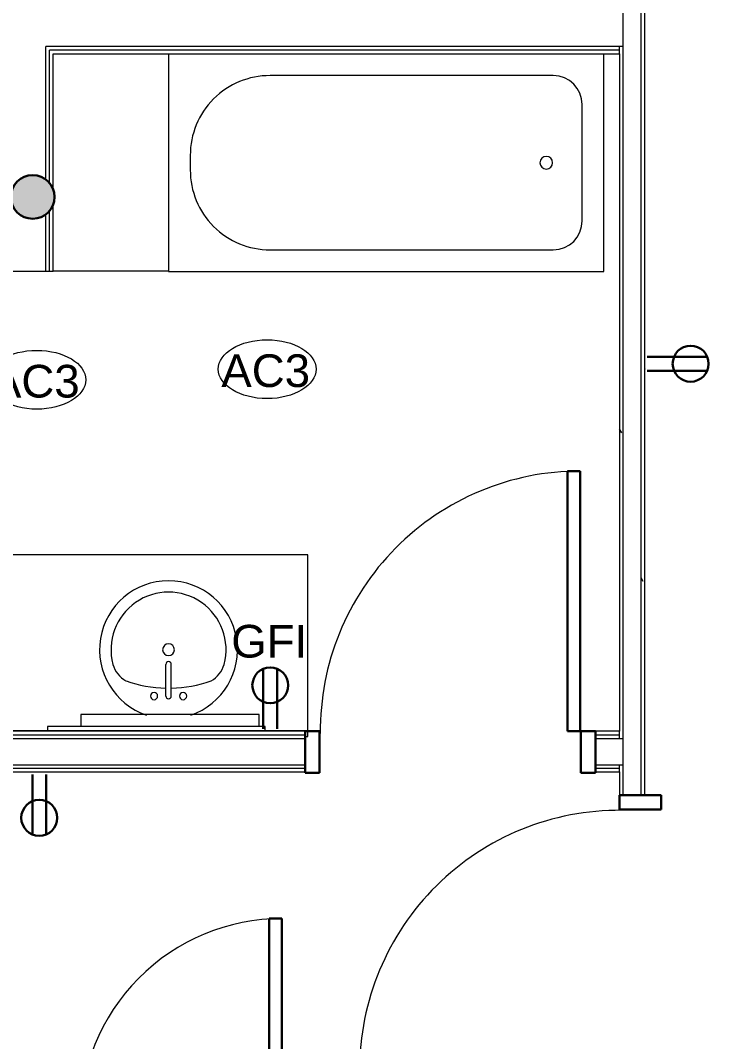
# Model space of a CAD drawing. Header units: inches. Extents: x -4688 to 1542, y -3558 to 978.
# Drawn here: x -735.8 to -641, y 460.1 to 600.7 of the extents above; entities that cross this region are included whole.
import ezdxf

# ---------------------------------------------------------------- set-up
doc = ezdxf.new("R2010")
doc.units = ezdxf.units.IN
doc.header["$MEASUREMENT"] = 0
for name, color, linetype, lineweight in [('A-ANNO-NOTE', 131, 'Continuous', 40), ('A-DETL', 90, 'Continuous', 9), ('A-DOOR', 31, 'Continuous', 18), ('A-DOOR-FRAM', 31, 'Continuous', 30), ('A-WALL', 113, 'Continuous', 18), ('A-WALL-PATT', 111, 'Continuous', 18), ('I-WALL', 2, 'Continuous', 18), ('P-SANR-FIXT', 6, 'Continuous', 9), ('Q-CASE', 31, 'Continuous', 9), ('Q-SPCQ', 91, 'Continuous', 9), ('Q-SPCQ-IDEN', 132, 'Continuous', 9), ('S-COLS', 52, 'Continuous', 18)]:
    doc.layers.add(name, color=color, linetype=linetype, lineweight=lineweight)
doc.styles.add('Arial', font='arial.ttf', dxfattribs={"height": 4.5})
doc.styles.add('Swis721 Lt BT', font='swissl.ttf', dxfattribs={"height": 4.5})
pattern_1 = [(0, (0, 0), (15.36, 3.84), [0.634, -10.886, 0.634, -10.886, -61.44]), (0, (0, 0), (15.36, 3.84), [-23.04, 0.634, -22.406, 0.634, -10.886, -26.88]), (0, (0, 0), (15.36, 3.84), [-57.6, 0.634, -7.046, 0.634, -18.566]), (120, (5.76, 1.92), (-11.005538, 11.38215), [0.634, -10.886, 0.634, -10.886, -61.44]), (120, (5.76, 1.92), (-11.005538, 11.38215), [-23.04, 0.634, -22.406, 0.634, -10.886, -26.88]), (120, (5.76, 1.92), (-11.005538, 11.38215), [-57.6, 0.634, -7.046, 0.634, -18.566]), (240, (7.68, 9.6), (-4.354462, -15.22215), [0.634, -10.886, 0.634, -10.886, -61.44]), (240, (7.68, 9.6), (-4.354462, -15.22215), [-23.04, 0.634, -22.406, 0.634, -10.886, -26.88]), (240, (7.68, 9.6), (-4.354462, -15.22215), [-57.6, 0.634, -7.046, 0.634, -18.566])]

# ---------------------------------------------------------------- blocks, each defined once
blk = doc.blocks.new('Concrete-Round-Column - 10_-4877615-1st Floor Power _ Signal')
at = {"layer": 'S-COLS', "lineweight": 9}
blk.add_hatch(color=7, dxfattribs=at).paths.add_polyline_path([(0, -3), (1.15, -2.77), (2.12, -2.12), (2.77, -1.15), (3, 0), (2.77, 1.15), (2.12, 2.12), (1.15, 2.77), (0, 3), (-1.15, 2.77), (-2.12, 2.12), (-2.77, 1.15), (-3, 0), (-2.77, -1.15), (-2.12, -2.12), (-1.15, -2.77)], flags=0)
at = {"layer": 'S-COLS', "color": 8, "lineweight": 30}
for start, end in [(360, 180), (180, 360)]:
    blk.add_arc((0, 0), 3, start, end, dxfattribs=at)
blk = doc.blocks.new('Single Flush - D2 2_4_ x 8_-8524163-1st Floor Power _ Signal')
at = {"layer": 'A-DOOR', "lineweight": 30}
for p, q in [((12.15625, 30.625), (12.15625, 2.8125)), ((13.90625, 30.625), (12.15625, 30.625)), ((13.90625, 2.8125), (13.90625, 30.625)), ((12.15625, 2.8125), (13.90625, 2.8125))]:
    blk.add_line(p, q, dxfattribs=at)
at = {"layer": 'A-DOOR', "lineweight": 9}
blk.add_arc((13.90625, 2.8125), 27.8125, 90, 180.5, dxfattribs=at)
at = {"layer": 'A-DOOR-FRAM'}
for p, q in [((-16, -2.9375), (-16, 2.8125)), ((-16, 2.8125), (-14, 2.8125)), ((-14, -2.9375), (-14, 2.8125)), ((14.000004, -2.9375), (14.000004, 2.8125)), ((14.000004, 2.8125), (16.000004, 2.8125)), ((16.000004, -2.9375), (16.000004, 2.8125)), ((-16, -2.9375), (-14, -2.9375)), ((14.000004, -2.9375), (16.000004, -2.9375))]:
    blk.add_line(p, q, dxfattribs=at)
blk = doc.blocks.new('C-Counter Top - ADJ HEIGHT-6997157-1st Floor Power _ Signal')
at = {"layer": 'Q-CASE'}
for p, q in [((-46.89, 0), (-47.26, 0)), ((-47.26, 0), (-47.26, -0.75)), ((-47.26, -0.75), (-47.26, -25)), ((-47.26, -0.75), (29.46, -0.75)), ((-47.26, -25), (29.46, -25))]:
    blk.add_line(p, q, dxfattribs=at)
blk = doc.blocks.new('Sink Vanity-Round - 19_ x 19_-V36-1st Floor Power _ Signal')
at = {"layer": 'P-SANR-FIXT'}
for p, q in [((3.43, -9.73), (3.43, -5.36)), ((4.18, -9.73), (4.18, -5.36))]:
    blk.add_line(p, q, dxfattribs=at)
for centre, radius, start, end in [((3.81, -3.35), 9.5, 90, 251.2575), ((3.81, -3.35), 9.5, 288.7425, 90), ((3.81, -3.35), 7.93, 345.3071, 194.6929), ((3.81, -3.35), 0.812, 0, 180), ((3.81, -3.35), 0.812, 180, 0), ((0.05, -4.11), 4.12, 197.8096, 239.2073), ((3.81, -5.36), 0.375, 0, 180), ((7.56, -4.11), 4.12, 300.7927, 342.1904), ((3.81, 9.17), 17.81, 250.7914, 268.7933), ((3.81, 9.17), 17.81, 271.2067, 289.2086), ((1.81, -9.73), 0.5, 0, 180), ((1.81, -9.73), 0.5, 180, 0), ((3.81, -9.73), 0.375, 180, 0), ((5.81, -9.73), 0.5, 0, 180), ((5.81, -9.73), 0.5, 180, 0)]:
    blk.add_arc(centre, radius, start, end, dxfattribs=at)
blk = doc.blocks.new('Single Flush - D2 3_ X 8_-8252890-1st Floor Power _ Signal')
at = {"layer": 'A-DOOR', "lineweight": 30}
for p, q in [((16.15625, 38.625), (16.15625, 2.8125)), ((17.90625, 38.625), (16.15625, 38.625)), ((17.90625, 2.8125), (17.90625, 38.625)), ((16.15625, 2.8125), (17.90625, 2.8125))]:
    blk.add_line(p, q, dxfattribs=at)
at = {"layer": 'A-DOOR', "lineweight": 9}
blk.add_arc((17.90625, 2.8125), 35.8125, 90, 180.5, dxfattribs=at)
at = {"layer": 'A-DOOR-FRAM'}
for p, q in [((-20, -2.9375), (-20, 2.8125)), ((-20, 2.8125), (-18, 2.8125)), ((-18, -2.9375), (-18, 2.8125)), ((18.000004, -2.9375), (18.000004, 2.8125)), ((18.000004, 2.8125), (20.000004, 2.8125)), ((20.000004, -2.9375), (20.000004, 2.8125)), ((-20, -2.9375), (-18, -2.9375)), ((18.000004, -2.9375), (20.000004, -2.9375))]:
    blk.add_line(p, q, dxfattribs=at)
blk = doc.blocks.new('Single Flush - D1 3_ X 8_-8252944-1st Floor Power _ Signal')
at = {"layer": 'A-DOOR', "lineweight": 30}
for p, q in [((16.15625, -1.75), (17.90625, -1.75)), ((16.15625, -37.5625), (16.15625, -1.75)), ((17.90625, -1.75), (17.90625, -37.5625)), ((17.90625, -37.5625), (16.15625, -37.5625))]:
    blk.add_line(p, q, dxfattribs=at)
at = {"layer": 'A-DOOR', "lineweight": 9}
blk.add_arc((17.90625, -1.75), 35.8125, 179.5, 270, dxfattribs=at)
at = {"layer": 'A-DOOR-FRAM'}
for p, q in [((-20, 4), (-20, -1.75)), ((-20, 4), (-18, 4)), ((-18, 4), (-18, -1.75)), ((18.000004, 4), (18.000004, -1.75)), ((18.000004, 4), (20.000004, 4)), ((20.000004, 4), (20.000004, -1.75)), ((-20, -1.75), (-18, -1.75)), ((18.000004, -1.75), (20.000004, -1.75))]:
    blk.add_line(p, q, dxfattribs=at)
blk = doc.blocks.new('Tub-Rectangular-3D - Tub-Rectangular-3D-6996945-1st Floor Power _ Signal')
at = {"layer": 'P-SANR-FIXT'}
for p, q in [((16.28, 32.81), (-43.72, 32.81)), ((-43.72, 32.81), (-43.72, 2.81)), ((16.28, 2.81), (16.28, 32.81)), ((2.28, 29.81), (-36.72, 29.81)), ((-40.72, 25.81), (-40.72, 9.81)), ((13.28, 16.81), (13.28, 18.81)), ((-36.72, 5.81), (2.28, 5.81))]:
    blk.add_line(p, q, dxfattribs=at)
for centre, radius, start, end in [((-36.72, 25.81), 4, 90, 180), ((2.28, 18.81), 11, 360, 90), ((-35.77, 17.81), 0.875, 90, 270), ((-35.77, 17.81), 0.875, 270, 90), ((2.28, 16.81), 11, 270, 0), ((-36.72, 9.81), 4, 180, 270)]:
    blk.add_arc(centre, radius, start, end, dxfattribs=at)
blk = doc.blocks.new('Mirror39 - Mirror-7339423-1st Floor Power _ Signal')
at = {"layer": 'Q-SPCQ'}
for p, q in [((-991.06, -1017.98), (-1015.63, -1017.98)), ((-1015.63, -1017.98), (-1015.63, -1019.6)), ((-991.06, -1019.6), (-991.06, -1017.98))]:
    blk.add_line(p, q, dxfattribs=at)
blk = doc.blocks.new('Mirror85 - Mirror-8022429-1st Floor Power _ Signal')
at = {"layer": 'Q-SPCQ'}
for p, q in [((-1001.09, -994.03), (-1031.1, -994.03)), ((-1031.1, -994.03), (-1031.1, -994.64)), ((-1001.09, -994.64), (-1001.09, -994.03)), ((-1031.1, -994.64), (-1001.09, -994.64))]:
    blk.add_line(p, q, dxfattribs=at)
blk = doc.blocks.new('Appliance_Specialty Equipment Tag - Standard-3515593-1st Floor Power _ Signal')
at = {"layer": 'Q-SPCQ-IDEN'}
blk.add_ellipse((-0.0499, 0.0037), major_axis=(-0.1406, 0), ratio=0.600473, dxfattribs=at)

msp = doc.modelspace()

# ---------------------------------------------------------------- hatches: boundary and pattern name
at = {"layer": 'A-WALL-PATT', "lineweight": 9}
h = msp.add_hatch(dxfattribs=at)
h.set_pattern_fill('FP_1', color=256, style=0, pattern_type=2)
h.set_pattern_definition(pattern_1)
h.paths.add_polyline_path([(-649.82, 351.69), (-649.82, 419.95), (-650.32, 419.95), (-650.32, 351.69)], flags=0)
h.paths.add_polyline_path([(-650.32, 441.95), (-649.82, 441.95), (-649.82, 454), (-650.32, 454)], flags=0)
h.paths.add_polyline_path([(-649.82, 494), (-649.82, 601.72), (-650.32, 601.72), (-650.32, 494)], flags=0)
h = msp.add_hatch(dxfattribs=at)
h.set_pattern_fill('FP_1', color=256, style=0, pattern_type=2)
h.set_pattern_definition(pattern_1)
h.paths.add_polyline_path([(-653.32, 357.31), (-652.82, 357.31), (-652.82, 413.71), (-653.32, 413.71), (-653.32, 382.78)], flags=0)
h.paths.add_polyline_path([(-653.32, 417.33), (-652.82, 417.33), (-652.82, 419.95), (-653.32, 419.95), (-653.32, 417.83)], flags=0)
h.paths.add_polyline_path([(-652.82, 441.95), (-652.82, 444.56), (-653.32, 444.56), (-653.32, 441.95)], flags=0)
h.paths.add_polyline_path([(-653.32, 448.19), (-652.82, 448.19), (-652.82, 454), (-653.32, 454), (-653.32, 448.69)], flags=0)
h.paths.add_polyline_path([(-653.32, 494), (-652.82, 494), (-652.82, 498.19), (-653.32, 498.19), (-653.32, 497.19)], flags=0)
h.paths.add_polyline_path([(-652.82, 501.81), (-652.82, 597.09), (-653.32, 597.09), (-653.32, 501.81)], flags=0)

# ---------------------------------------------------------------- linework, layer by layer
at = {"layer": 'A-ANNO-NOTE', "lineweight": 30}
for p, q in [((-649.49, 554.37), (-641.23, 554.37)), ((-649.49, 552.45), (-641.23, 552.45)), ((-702.39, 503.14), (-702.39, 511.4)), ((-700.47, 503.14), (-700.47, 511.4)), ((-734.2, 496.86), (-734.2, 488.6)), ((-732.29, 496.86), (-732.29, 488.6))]:
    msp.add_line(p, q, dxfattribs=at)
for centre, radius in [((-643.51, 553.41), 2.48), ((-701.43, 509.12), 2.47), ((-733.25, 490.88), 2.48)]:
    msp.add_circle(centre, radius, dxfattribs=at)
at = {"layer": 'A-DETL'}
msp.add_line((-715.45, 566.15), (-731.35, 566.15), dxfattribs=at)
at = {"layer": 'A-WALL'}
for p, q in [((-650.32, 494), (-650.32, 678.41)), ((-652.82, 494), (-652.82, 674.79)), ((-652.82, 597.09), (-732.35, 597.09)), ((-732.35, 578.7), (-732.35, 597.09)), ((-653.32, 596.59), (-731.85, 596.59)), ((-731.85, 578.21), (-731.85, 596.59)), ((-653.32, 596.09), (-653.32, 597.09)), ((-732.35, 566.15), (-732.35, 574.05)), ((-731.85, 566.15), (-731.85, 574.54)), ((-773.48, 502.31), (-696.63, 502.31)), ((-656.63, 502.31), (-653.32, 502.31)), ((-653.32, 501.81), (-653.32, 502.81)), ((-773.98, 501.81), (-696.63, 501.81)), ((-656.63, 501.81), (-652.82, 501.81)), ((-777.6, 498.19), (-696.63, 498.19)), ((-656.63, 498.19), (-652.82, 498.19)), ((-653.32, 497.19), (-653.32, 498.19)), ((-778.1, 497.69), (-696.63, 497.69)), ((-656.63, 497.69), (-653.32, 497.69))]:
    msp.add_line(p, q, dxfattribs=at)
at = {"layer": 'I-WALL'}
for p, q in [((-649.82, 494), (-649.82, 674.85)), ((-731.35, 596.09), (-653.32, 596.09)), ((-731.35, 577.32), (-731.35, 596.09)), ((-653.32, 596.09), (-653.32, 502.81)), ((-731.35, 566.15), (-731.35, 575.43)), ((-736.98, 566.15), (-731.35, 566.15)), ((-696.63, 502.81), (-772.98, 502.81)), ((-696.63, 497.19), (-696.63, 502.81)), ((-653.32, 502.81), (-656.63, 502.81)), ((-656.63, 502.81), (-656.63, 497.19)), ((-778.6, 497.19), (-696.63, 497.19)), ((-656.63, 497.19), (-653.32, 497.19)), ((-653.32, 497.19), (-653.32, 494)), ((-653.32, 494), (-649.82, 494))]:
    msp.add_line(p, q, dxfattribs=at)

# ---------------------------------------------------------------- block references
at = {"layer": 'A-DOOR'}
for name, p in [('Single Flush - D2 3_ X 8_-8252890-1st Floor Power _ Signal', (-676.63, 500)), ('Single Flush - D2 2_4_ x 8_-8524163-1st Floor Power _ Signal', (-713.73, 446.37))]:
    msp.add_blockref(name, p, dxfattribs=at)
at = {"layer": 'A-DOOR', "rotation": 269.9999999999999}
msp.add_blockref('Single Flush - D1 3_ X 8_-8252944-1st Floor Power _ Signal', (-651.57, 474), dxfattribs=at)
at = {"layer": 'P-SANR-FIXT', "rotation": 180}
msp.add_blockref('Tub-Rectangular-3D - Tub-Rectangular-3D-6996945-1st Floor Power _ Signal', (-699.17, 598.9), dxfattribs=at)
at = {"layer": 'P-SANR-FIXT'}
msp.add_blockref('Sink Vanity-Round - 19_ x 19_-V36-1st Floor Power _ Signal', (-719.25, 517.37), dxfattribs=at)
at = {"layer": 'Q-CASE', "rotation": 180}
msp.add_blockref('C-Counter Top - ADJ HEIGHT-6997157-1st Floor Power _ Signal', (-743.52, 502.09), dxfattribs=at)
at = {"layer": 'Q-SPCQ'}
for name, p in [('Mirror39 - Mirror-7339423-1st Floor Power _ Signal', (288.11, 1523.06)), ('Mirror85 - Mirror-8022429-1st Floor Power _ Signal', (298.98, 1497.49))]:
    msp.add_blockref(name, p, dxfattribs=at)
at = {"layer": 'Q-SPCQ-IDEN', "xscale": 47.99999999999997, "yscale": 47.99999999999997, "zscale": 47.99999999999997}
for p in [(-699.46, 552.48), (-731.2, 551.02)]:
    msp.add_blockref('Appliance_Specialty Equipment Tag - Standard-3515593-1st Floor Power _ Signal', p, dxfattribs=at)
at = {"layer": 'S-COLS', "lineweight": 9}
msp.add_blockref('Concrete-Round-Column - 10_-4877615-1st Floor Power _ Signal', (-734.16, 576.37), dxfattribs=at)

# ---------------------------------------------------------------- texts
at = {"layer": 'A-ANNO-NOTE', "lineweight": 9, "insert": (-706.8, 517.44), "char_height": 4.5, "width": 11.9685, "attachment_point": 1, "style": 'Swis721 Lt BT'}
msp.add_mtext('GFI', dxfattribs=at)
at = {"layer": 'Q-SPCQ-IDEN', "char_height": 4.5, "width": 14.9985, "attachment_point": 1, "style": 'Arial'}
for insert in [(-708.17, 554.7), (-739.91, 553.25)]:
    msp.add_mtext('AC3', dxfattribs=dict(at, insert=insert))

doc.saveas('drawing.dxf')
